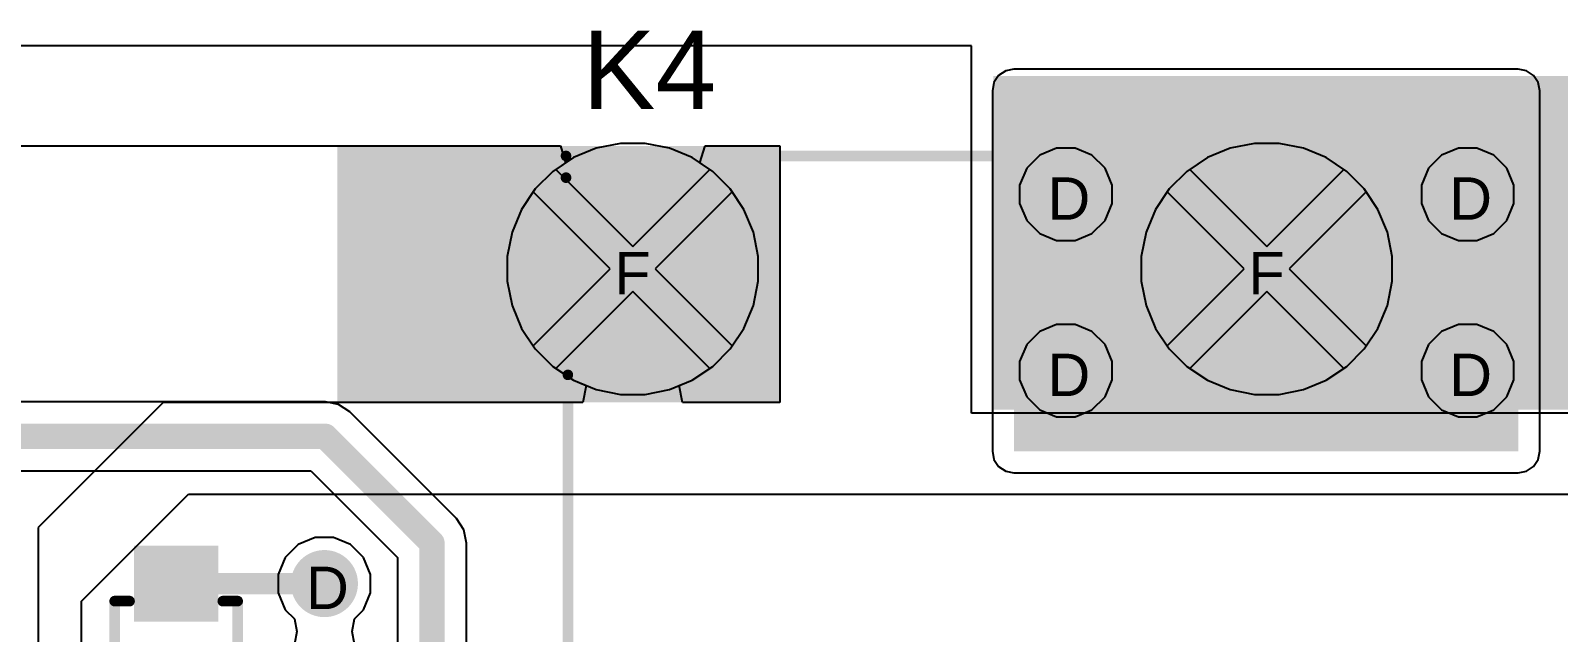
# Model space of a CAD drawing. Header units: inches. Extents: x 0 to 5401, y 0 to 5414.
# Drawn here: x 115.31 to 133.63, y 28.81 to 36.02 of the extents above; entities that cross this region are included whole.
import ezdxf

# ---------------------------------------------------------------- set-up
doc = ezdxf.new("R2010")
doc.units = ezdxf.units.IN
for name, color, linetype in [('Bottom Layer', 5, 'Continuous'), ('Bottom Solder', 6, 'Continuous'), ('Drill Drawing', 1, 'Continuous'), ('Layer 1', 16, 'Continuous'), ('Layer 2', 76, 'Continuous'), ('Multi-Layer', 9, 'Continuous'), ('Pad Holes', 156, 'Continuous'), ('Top Layer', 1, 'Continuous'), ('Top Overlay', 2, 'Continuous'), ('Top Paste', 8, 'Continuous'), ('Top Solder', 216, 'Continuous'), ('Via Holes', 16, 'Continuous')]:
    doc.layers.add(name, color=color, linetype=linetype)
doc.styles.add('Arial', font='', dxfattribs={"height": 0.2})
doc.styles.get('Arial').set_extended_font_data('Arial')

# ---------------------------------------------------------------- blocks, each defined once
blk = doc.blocks.new('HF33F_024_ZS3_175')
at = {"layer": 'Bottom Layer'}
h = blk.add_hatch(color=5, dxfattribs=at)
edge = h.paths.add_edge_path()
edge.add_arc((1.3, -3.81), 1.25, 0, 360)
h = blk.add_hatch(color=5, dxfattribs=at)
edge = h.paths.add_edge_path()
edge.add_arc((8.9, -3.81), 1.25, 0, 360)
at = {"layer": 'Bottom Solder'}
h = blk.add_hatch(color=6, dxfattribs=at)
edge = h.paths.add_edge_path()
edge.add_arc((1.3, -3.81), 1.301, 0, 360)
h = blk.add_hatch(color=6, dxfattribs=at)
edge = h.paths.add_edge_path()
edge.add_arc((8.9, -3.81), 1.301, 0, 360)
at = {"layer": 'Layer 1'}
h = blk.add_hatch(color=16, dxfattribs=at)
edge = h.paths.add_edge_path()
edge.add_arc((1.3, -3.81), 1.25, 0, 360)
h = blk.add_hatch(color=16, dxfattribs=at)
edge = h.paths.add_edge_path()
edge.add_arc((8.9, -3.81), 1.25, 0, 360)
at = {"layer": 'Layer 2'}
h = blk.add_hatch(color=76, dxfattribs=at)
edge = h.paths.add_edge_path()
edge.add_arc((1.3, -3.81), 1.25, 0, 360)
h = blk.add_hatch(color=76, dxfattribs=at)
edge = h.paths.add_edge_path()
edge.add_arc((8.9, -3.81), 1.25, 0, 360)
at = {"layer": 'Multi-Layer'}
h = blk.add_hatch(color=9, dxfattribs=at)
edge = h.paths.add_edge_path()
edge.add_arc((1.3, -3.81), 1.25, 0, 360)
h = blk.add_hatch(color=9, dxfattribs=at)
edge = h.paths.add_edge_path()
edge.add_arc((8.9, -3.81), 1.25, 0, 360)
at = {"layer": 'Pad Holes'}
h = blk.add_hatch(color=7, dxfattribs=at)
edge = h.paths.add_edge_path()
edge.add_arc((1.3, -3.81), 0.7, 0, 360)
h = blk.add_hatch(color=7, dxfattribs=at)
edge = h.paths.add_edge_path()
edge.add_arc((8.9, -3.81), 0.7, 0, 360)
at = {"layer": 'Top Layer'}
h = blk.add_hatch(color=1, dxfattribs=at)
edge = h.paths.add_edge_path()
edge.add_arc((1.3, -3.81), 1.25, 0, 360)
h = blk.add_hatch(color=1, dxfattribs=at)
edge = h.paths.add_edge_path()
edge.add_arc((8.9, -3.81), 1.25, 0, 360)
at = {"layer": 'Top Solder'}
h = blk.add_hatch(color=216, dxfattribs=at)
edge = h.paths.add_edge_path()
edge.add_arc((1.3, -3.81), 1.301, 0, 360)
h = blk.add_hatch(color=216, dxfattribs=at)
edge = h.paths.add_edge_path()
edge.add_arc((8.9, -3.81), 1.301, 0, 360)
at = {"layer": 'Top Overlay'}
for points in [[(9.677, 5.156, 0.127, 0.127, 0), (9.677, -2.54, 0.127, 0.127, 0)], [(9.7, -4.903, 0.127, 0.127, 0), (9.7, -5.163, 0.127, 0.127, 0)], [(9.7, -5.163, 0.127, 0.127, 0), (-10.897, -5.163, 0.127, 0.127, 0)]]:
    blk.add_lwpolyline(points, format="xyseb", dxfattribs=at)
for points in [[(9.646, -2.54, 0.0635, 0.0635, 1), (9.709, -2.54, 0.0635, 0.0635, 1)], [(9.668, -4.903, 0.0635, 0.0635, 1), (9.732, -4.903, 0.0635, 0.0635, 1)], [(9.668, -5.163, 0.0635, 0.0635, 1), (9.732, -5.163, 0.0635, 0.0635, 1)], [(9.668, -5.163, 0.0635, 0.0635, 1), (9.732, -5.163, 0.0635, 0.0635, 1)]]:
    blk.add_lwpolyline(points, format="xyseb", close=True, dxfattribs=at)
blk = doc.blocks.new('SOD_323_213')
at = {"layer": 'Top Layer'}
for points in [[(-0.75, -0.45), (-1.55, -0.45), (-1.55, 0.45), (-0.75, 0.45)], [(1.55, -0.45), (0.75, -0.45), (0.75, 0.45), (1.55, 0.45)]]:
    blk.add_hatch(color=1, dxfattribs=at).paths.add_polyline_path(points)
at = {"layer": 'Top Overlay'}
for points in [[(-2.005, 0.483), (-0.913, 0.483), (-0.913, 0.787), (-2.005, 0.787)], [(-2.005, -0.508), (-1.574, -0.508), (-1.574, 0.508), (-2.005, 0.508)], [(-2.005, -0.787), (-0.913, -0.787), (-0.913, -0.483), (-2.005, -0.483)]]:
    blk.add_hatch(color=2, dxfattribs=at).paths.add_polyline_path(points)
at = {"layer": 'Top Paste'}
for points in [[(-0.75, -0.45), (-1.55, -0.45), (-1.55, 0.45), (-0.75, 0.45)], [(1.55, -0.45), (0.75, -0.45), (0.75, 0.45), (1.55, 0.45)]]:
    blk.add_hatch(color=8, dxfattribs=at).paths.add_polyline_path(points)
at = {"layer": 'Top Solder'}
for points in [[(-0.695, -0.505), (-1.605, -0.505), (-1.605, 0.505), (-0.695, 0.505)], [(1.605, -0.505), (0.695, -0.505), (0.695, 0.505), (1.605, 0.505)]]:
    blk.add_hatch(color=216, dxfattribs=at).paths.add_polyline_path(points)
at = {"layer": 'Top Overlay'}
for points in [[(-0.914, 0.737, 0.127, 0.127, 0), (0.94, 0.737, 0.127, 0.127, 0)], [(0.94, 0.737, 0.127, 0.127, 0), (0.94, 0.559, 0.127, 0.127, 0)], [(0.94, -0.559, 0.127, 0.127, 0), (0.94, -0.737, 0.127, 0.127, 0)], [(-0.914, -0.737, 0.127, 0.127, 0), (0.94, -0.737, 0.127, 0.127, 0)]]:
    blk.add_lwpolyline(points, format="xyseb", dxfattribs=at)
for points in [[(-0.946, 0.737, 0.0635, 0.0635, 1), (-0.883, 0.737, 0.0635, 0.0635, 1)], [(0.908, 0.737, 0.0635, 0.0635, 1), (0.972, 0.737, 0.0635, 0.0635, 1)], [(0.908, 0.737, 0.0635, 0.0635, 1), (0.972, 0.737, 0.0635, 0.0635, 1)], [(0.908, 0.559, 0.0635, 0.0635, 1), (0.972, 0.559, 0.0635, 0.0635, 1)], [(0.908, -0.559, 0.0635, 0.0635, 1), (0.972, -0.559, 0.0635, 0.0635, 1)], [(-0.946, -0.737, 0.0635, 0.0635, 1), (-0.883, -0.737, 0.0635, 0.0635, 1)], [(0.908, -0.737, 0.0635, 0.0635, 1), (0.972, -0.737, 0.0635, 0.0635, 1)], [(0.908, -0.737, 0.0635, 0.0635, 1), (0.972, -0.737, 0.0635, 0.0635, 1)]]:
    blk.add_lwpolyline(points, format="xyseb", close=True, dxfattribs=at)

msp = doc.modelspace()

# ---------------------------------------------------------------- hatches: boundary and pattern name
at = {"layer": 'Bottom Layer'}
msp.add_hatch(color=5, dxfattribs=at).paths.add_polyline_path([(127.102, 30.981), (133.147, 30.981), (133.147, 35.299), (127.102, 35.299)])
h = msp.add_hatch(color=5, dxfattribs=at)
edge = h.paths.add_edge_path()
edge.add_arc((127.724, 34.059), 0.3, 0, 360)
h = msp.add_hatch(color=5, dxfattribs=at)
edge = h.paths.add_edge_path()
edge.add_arc((132.54, 34.059), 0.3, 0, 360)
h = msp.add_hatch(color=5, dxfattribs=at)
edge = h.paths.add_edge_path()
edge.add_arc((127.724, 31.947), 0.3, 0, 360)
h = msp.add_hatch(color=5, dxfattribs=at)
edge = h.paths.add_edge_path()
edge.add_arc((132.54, 31.947), 0.3, 0, 360)
h = msp.add_hatch(color=5, dxfattribs=at)
edge = h.paths.add_edge_path()
edge.add_arc((118.836, 29.395), 0.3, 0, 360)
at = {"layer": 'Bottom Solder'}
h = msp.add_hatch(color=6, dxfattribs=at)
edge = h.paths.add_edge_path()
edge.add_arc((127.724, 34.059), 0.402, 0, 360)
h = msp.add_hatch(color=6, dxfattribs=at)
edge = h.paths.add_edge_path()
edge.add_arc((132.54, 34.059), 0.402, 0, 360)
h = msp.add_hatch(color=6, dxfattribs=at)
edge = h.paths.add_edge_path()
edge.add_arc((127.724, 31.947), 0.402, 0, 360)
h = msp.add_hatch(color=6, dxfattribs=at)
edge = h.paths.add_edge_path()
edge.add_arc((132.54, 31.947), 0.402, 0, 360)
h = msp.add_hatch(color=6, dxfattribs=at)
edge = h.paths.add_edge_path()
edge.add_arc((118.836, 29.395), 0.402, 0, 360)
at = {"layer": 'Layer 1'}
h = msp.add_hatch(color=16, dxfattribs=at)
edge = h.paths.add_edge_path()
edge.add_arc((127.724, 34.059), 0.3, 0, 360)
h = msp.add_hatch(color=16, dxfattribs=at)
edge = h.paths.add_edge_path()
edge.add_arc((132.54, 34.059), 0.3, 0, 360)
h = msp.add_hatch(color=16, dxfattribs=at)
edge = h.paths.add_edge_path()
edge.add_arc((127.724, 31.947), 0.3, 0, 360)
h = msp.add_hatch(color=16, dxfattribs=at)
edge = h.paths.add_edge_path()
edge.add_arc((132.54, 31.947), 0.3, 0, 360)
h = msp.add_hatch(color=16, dxfattribs=at)
edge = h.paths.add_edge_path()
edge.add_arc((118.836, 29.395), 0.3, 0, 360)
at = {"layer": 'Layer 2'}
h = msp.add_hatch(color=76, dxfattribs=at)
edge = h.paths.add_edge_path()
edge.add_arc((127.724, 34.059), 0.3, 0, 360)
h = msp.add_hatch(color=76, dxfattribs=at)
edge = h.paths.add_edge_path()
edge.add_arc((132.54, 34.059), 0.3, 0, 360)
h = msp.add_hatch(color=76, dxfattribs=at)
edge = h.paths.add_edge_path()
edge.add_arc((127.724, 31.947), 0.3, 0, 360)
h = msp.add_hatch(color=76, dxfattribs=at)
edge = h.paths.add_edge_path()
edge.add_arc((132.54, 31.947), 0.3, 0, 360)
h = msp.add_hatch(color=76, dxfattribs=at)
edge = h.paths.add_edge_path()
edge.add_arc((118.836, 29.395), 0.3, 0, 360)
at = {"layer": 'Top Layer'}
for points in [[(126.853, 31.481), (134.463, 31.481), (134.463, 35.476), (126.853, 35.476)], [(118.989, 31.566), (124.295, 31.566), (124.295, 34.639), (118.989, 34.639)]]:
    msp.add_hatch(color=1, dxfattribs=at).paths.add_polyline_path(points)
h = msp.add_hatch(color=1, dxfattribs=at)
edge = h.paths.add_edge_path()
edge.add_arc((127.724, 34.059), 0.3, 0, 360)
h = msp.add_hatch(color=1, dxfattribs=at)
edge = h.paths.add_edge_path()
edge.add_arc((132.54, 34.059), 0.3, 0, 360)
h = msp.add_hatch(color=1, dxfattribs=at)
edge = h.paths.add_edge_path()
edge.add_arc((127.724, 31.947), 0.3, 0, 360)
h = msp.add_hatch(color=1, dxfattribs=at)
edge = h.paths.add_edge_path()
edge.add_arc((132.54, 31.947), 0.3, 0, 360)
h = msp.add_hatch(color=1, dxfattribs=at)
edge = h.paths.add_edge_path()
edge.add_arc((118.836, 29.395), 0.3, 0, 360)
at = {"layer": 'Top Solder'}
h = msp.add_hatch(color=216, dxfattribs=at)
edge = h.paths.add_edge_path()
edge.add_arc((127.724, 34.059), 0.402, 0, 360)
h = msp.add_hatch(color=216, dxfattribs=at)
edge = h.paths.add_edge_path()
edge.add_arc((132.54, 34.059), 0.402, 0, 360)
h = msp.add_hatch(color=216, dxfattribs=at)
edge = h.paths.add_edge_path()
edge.add_arc((127.724, 31.947), 0.402, 0, 360)
h = msp.add_hatch(color=216, dxfattribs=at)
edge = h.paths.add_edge_path()
edge.add_arc((132.54, 31.947), 0.402, 0, 360)
h = msp.add_hatch(color=216, dxfattribs=at)
edge = h.paths.add_edge_path()
edge.add_arc((118.836, 29.395), 0.402, 0, 360)
at = {"layer": 'Via Holes'}
h = msp.add_hatch(color=7, dxfattribs=at)
edge = h.paths.add_edge_path()
edge.add_arc((127.724, 34.059), 0.15, 0, 360)
h = msp.add_hatch(color=7, dxfattribs=at)
edge = h.paths.add_edge_path()
edge.add_arc((132.54, 34.059), 0.15, 0, 360)
h = msp.add_hatch(color=7, dxfattribs=at)
edge = h.paths.add_edge_path()
edge.add_arc((127.724, 31.947), 0.15, 0, 360)
h = msp.add_hatch(color=7, dxfattribs=at)
edge = h.paths.add_edge_path()
edge.add_arc((132.54, 31.947), 0.15, 0, 360)
h = msp.add_hatch(color=7, dxfattribs=at)
edge = h.paths.add_edge_path()
edge.add_arc((118.836, 29.395), 0.15, 0, 360)

# ---------------------------------------------------------------- linework, layer by layer
at = {"layer": 'Bottom Layer'}
for p, q in [((127.003, 35.539), (126.918, 35.483)), ((127.102, 35.558), (127.003, 35.539)), ((133.147, 35.558), (127.102, 35.558)), ((133.246, 35.539), (133.147, 35.558)), ((133.33, 35.483), (133.246, 35.539)), ((126.862, 35.399), (126.843, 35.299)), ((126.918, 35.483), (126.862, 35.399)), ((133.386, 35.399), (133.33, 35.483)), ((133.406, 35.299), (133.386, 35.399)), ((126.843, 35.299), (126.843, 30.981)), ((133.406, 30.981), (133.406, 35.299)), ((122.384, 34.67), (122.093, 34.612)), ((122.68, 34.67), (122.384, 34.67)), ((122.971, 34.612), (122.68, 34.67)), ((121.82, 34.499), (121.573, 34.334)), ((122.093, 34.612), (121.82, 34.499)), ((123.244, 34.499), (122.971, 34.612)), ((123.491, 34.334), (123.244, 34.499)), ((121.573, 34.334), (121.364, 34.125)), ((123.7, 34.125), (123.491, 34.334)), ((121.364, 34.125), (121.199, 33.878)), ((123.865, 33.878), (123.7, 34.125)), ((121.199, 33.878), (121.086, 33.605)), ((123.978, 33.605), (123.865, 33.878)), ((121.086, 33.605), (121.028, 33.314)), ((124.036, 33.314), (123.978, 33.605)), ((121.028, 33.314), (121.028, 33.018)), ((124.036, 33.018), (124.036, 33.314)), ((121.028, 33.018), (121.086, 32.727)), ((123.978, 32.727), (124.036, 33.018)), ((121.086, 32.727), (121.199, 32.453)), ((123.865, 32.453), (123.978, 32.727)), ((121.199, 32.453), (121.364, 32.207)), ((123.7, 32.207), (123.865, 32.453)), ((121.364, 32.207), (121.573, 31.998)), ((123.491, 31.998), (123.7, 32.207)), ((121.573, 31.998), (121.82, 31.833)), ((123.244, 31.833), (123.491, 31.998)), ((121.82, 31.833), (122.093, 31.72)), ((122.093, 31.72), (122.384, 31.662)), ((122.68, 31.662), (122.971, 31.72)), ((122.971, 31.72), (123.244, 31.833)), ((118.847, 31.574), (111.037, 31.574)), ((119.005, 31.542), (118.847, 31.574)), ((119.14, 31.452), (119.005, 31.542)), ((122.384, 31.662), (122.68, 31.662)), ((120.418, 30.174), (119.14, 31.452)), ((126.843, 30.981), (126.862, 30.882)), ((133.386, 30.882), (133.406, 30.981)), ((126.862, 30.882), (126.918, 30.798)), ((126.918, 30.798), (127.003, 30.742)), ((133.246, 30.742), (133.33, 30.798)), ((133.33, 30.798), (133.386, 30.882)), ((111.037, 30.745), (118.675, 30.745)), ((118.675, 30.745), (119.711, 29.709)), ((127.003, 30.742), (127.102, 30.722)), ((127.102, 30.722), (133.147, 30.722)), ((133.147, 30.722), (133.246, 30.742)), ((120.508, 30.039), (120.418, 30.174)), ((120.539, 29.881), (120.508, 30.039)), ((120.539, 18.38), (120.539, 29.881)), ((119.711, 29.709), (119.711, 18.552))]:
    msp.add_line(p, q, dxfattribs=at)
for points in [[(110.668, 31.159, 0.305, 0.305, 0), (118.847, 31.159, 0.305, 0.305, 0)], [(118.847, 31.159, 0.305, 0.305, 0), (120.125, 29.881, 0.305, 0.305, 0)], [(120.125, 18.38, 0.305, 0.305, 0), (120.125, 29.881, 0.305, 0.305, 0)]]:
    msp.add_lwpolyline(points, format="xyseb", dxfattribs=at)
for points in [[(118.77, 31.159, 0.152, 0.152, 1), (118.923, 31.159, 0.152, 0.152, 1)], [(118.77, 31.159, 0.152, 0.152, 1), (118.923, 31.159, 0.152, 0.152, 1)], [(120.049, 29.881, 0.152, 0.152, 1), (120.201, 29.881, 0.152, 0.152, 1)], [(120.049, 29.881, 0.152, 0.152, 1), (120.201, 29.881, 0.152, 0.152, 1)]]:
    msp.add_lwpolyline(points, format="xyseb", close=True, dxfattribs=at)
at = {"layer": 'Layer 1'}
for p, q in [((122.384, 34.67), (122.093, 34.612)), ((122.68, 34.67), (122.384, 34.67)), ((122.971, 34.612), (122.68, 34.67)), ((129.984, 34.67), (129.693, 34.612)), ((130.28, 34.67), (129.984, 34.67)), ((130.571, 34.612), (130.28, 34.67)), ((121.82, 34.499), (121.573, 34.334)), ((122.093, 34.612), (121.82, 34.499)), ((123.244, 34.499), (122.971, 34.612)), ((123.491, 34.334), (123.244, 34.499)), ((127.41, 34.529), (127.254, 34.373)), ((127.613, 34.613), (127.41, 34.529)), ((127.834, 34.613), (127.613, 34.613)), ((128.037, 34.529), (127.834, 34.613)), ((128.193, 34.373), (128.037, 34.529)), ((129.42, 34.499), (129.173, 34.334)), ((129.693, 34.612), (129.42, 34.499)), ((130.844, 34.499), (130.571, 34.612)), ((131.091, 34.334), (130.844, 34.499)), ((132.227, 34.529), (132.071, 34.373)), ((132.43, 34.613), (132.227, 34.529)), ((132.651, 34.613), (132.43, 34.613)), ((132.854, 34.529), (132.651, 34.613)), ((133.01, 34.373), (132.854, 34.529)), ((121.573, 34.334), (121.364, 34.125)), ((123.7, 34.125), (123.491, 34.334)), ((127.254, 34.373), (127.17, 34.169)), ((128.278, 34.169), (128.193, 34.373)), ((129.173, 34.334), (128.964, 34.125)), ((131.3, 34.125), (131.091, 34.334)), ((132.071, 34.373), (131.986, 34.169)), ((133.094, 34.169), (133.01, 34.373)), ((121.364, 34.125), (121.199, 33.878)), ((123.865, 33.878), (123.7, 34.125)), ((127.17, 34.169), (127.17, 33.949)), ((128.278, 33.949), (128.278, 34.169)), ((128.964, 34.125), (128.799, 33.878)), ((131.465, 33.878), (131.3, 34.125)), ((131.986, 34.169), (131.986, 33.949)), ((133.094, 33.949), (133.094, 34.169)), ((127.17, 33.949), (127.254, 33.745)), ((128.193, 33.745), (128.278, 33.949)), ((131.986, 33.949), (132.071, 33.745)), ((133.01, 33.745), (133.094, 33.949)), ((121.199, 33.878), (121.086, 33.605)), ((123.978, 33.605), (123.865, 33.878)), ((127.254, 33.745), (127.41, 33.59)), ((128.037, 33.59), (128.193, 33.745)), ((128.799, 33.878), (128.686, 33.605)), ((131.578, 33.605), (131.465, 33.878)), ((132.071, 33.745), (132.227, 33.59)), ((132.854, 33.59), (133.01, 33.745)), ((121.086, 33.605), (121.028, 33.314)), ((124.036, 33.314), (123.978, 33.605)), ((127.41, 33.59), (127.613, 33.505)), ((127.834, 33.505), (128.037, 33.59)), ((128.686, 33.605), (128.628, 33.314)), ((131.636, 33.314), (131.578, 33.605)), ((132.227, 33.59), (132.43, 33.505)), ((132.651, 33.505), (132.854, 33.59)), ((127.613, 33.505), (127.834, 33.505)), ((132.43, 33.505), (132.651, 33.505)), ((121.028, 33.314), (121.028, 33.018)), ((124.036, 33.018), (124.036, 33.314)), ((128.628, 33.314), (128.628, 33.018)), ((131.636, 33.018), (131.636, 33.314)), ((121.028, 33.018), (121.086, 32.727)), ((123.978, 32.727), (124.036, 33.018)), ((128.628, 33.018), (128.686, 32.727)), ((131.578, 32.727), (131.636, 33.018)), ((121.086, 32.727), (121.199, 32.453)), ((123.865, 32.453), (123.978, 32.727)), ((128.686, 32.727), (128.799, 32.453)), ((131.465, 32.453), (131.578, 32.727)), ((121.199, 32.453), (121.364, 32.207)), ((123.7, 32.207), (123.865, 32.453)), ((127.613, 32.501), (127.41, 32.416)), ((127.834, 32.501), (127.613, 32.501)), ((128.037, 32.416), (127.834, 32.501)), ((128.799, 32.453), (128.964, 32.207)), ((131.3, 32.207), (131.465, 32.453)), ((132.43, 32.501), (132.227, 32.416)), ((132.651, 32.501), (132.43, 32.501)), ((132.854, 32.416), (132.651, 32.501)), ((127.254, 32.26), (127.17, 32.057)), ((127.41, 32.416), (127.254, 32.26)), ((128.193, 32.26), (128.037, 32.416)), ((128.278, 32.057), (128.193, 32.26)), ((132.071, 32.26), (131.986, 32.057)), ((132.227, 32.416), (132.071, 32.26)), ((133.01, 32.26), (132.854, 32.416)), ((133.094, 32.057), (133.01, 32.26)), ((121.364, 32.207), (121.573, 31.998)), ((123.491, 31.998), (123.7, 32.207)), ((127.17, 32.057), (127.17, 31.836)), ((128.278, 31.836), (128.278, 32.057)), ((128.964, 32.207), (129.173, 31.998)), ((131.091, 31.998), (131.3, 32.207)), ((131.986, 32.057), (131.986, 31.836)), ((133.094, 31.836), (133.094, 32.057)), ((121.573, 31.998), (121.82, 31.833)), ((123.244, 31.833), (123.491, 31.998)), ((129.173, 31.998), (129.42, 31.833)), ((130.844, 31.833), (131.091, 31.998)), ((121.82, 31.833), (122.093, 31.72)), ((122.093, 31.72), (122.384, 31.662)), ((122.68, 31.662), (122.971, 31.72)), ((122.971, 31.72), (123.244, 31.833)), ((127.17, 31.836), (127.254, 31.633)), ((128.193, 31.633), (128.278, 31.836)), ((129.42, 31.833), (129.693, 31.72)), ((129.693, 31.72), (129.984, 31.662)), ((130.28, 31.662), (130.571, 31.72)), ((130.571, 31.72), (130.844, 31.833)), ((131.986, 31.836), (132.071, 31.633)), ((133.01, 31.633), (133.094, 31.836)), ((122.384, 31.662), (122.68, 31.662)), ((127.254, 31.633), (127.41, 31.477)), ((128.037, 31.477), (128.193, 31.633)), ((129.984, 31.662), (130.28, 31.662)), ((132.071, 31.633), (132.227, 31.477)), ((132.854, 31.477), (133.01, 31.633)), ((127.41, 31.477), (127.613, 31.393)), ((127.613, 31.393), (127.834, 31.393)), ((127.834, 31.393), (128.037, 31.477)), ((132.227, 31.477), (132.43, 31.393)), ((132.43, 31.393), (132.651, 31.393)), ((132.651, 31.393), (132.854, 31.477))]:
    msp.add_line(p, q, dxfattribs=at)
at = {"layer": 'Layer 2'}
for p, q in [((122.384, 34.67), (122.093, 34.612)), ((122.68, 34.67), (122.384, 34.67)), ((122.971, 34.612), (122.68, 34.67)), ((129.984, 34.67), (129.693, 34.612)), ((130.28, 34.67), (129.984, 34.67)), ((130.571, 34.612), (130.28, 34.67)), ((121.82, 34.499), (121.573, 34.334)), ((122.093, 34.612), (121.82, 34.499)), ((123.244, 34.499), (122.971, 34.612)), ((123.491, 34.334), (123.244, 34.499)), ((127.41, 34.529), (127.254, 34.373)), ((127.613, 34.613), (127.41, 34.529)), ((127.834, 34.613), (127.613, 34.613)), ((128.037, 34.529), (127.834, 34.613)), ((128.193, 34.373), (128.037, 34.529)), ((129.42, 34.499), (129.173, 34.334)), ((129.693, 34.612), (129.42, 34.499)), ((130.844, 34.499), (130.571, 34.612)), ((131.091, 34.334), (130.844, 34.499)), ((132.227, 34.529), (132.071, 34.373)), ((132.43, 34.613), (132.227, 34.529)), ((132.651, 34.613), (132.43, 34.613)), ((132.854, 34.529), (132.651, 34.613)), ((133.01, 34.373), (132.854, 34.529)), ((121.573, 34.334), (121.364, 34.125)), ((123.7, 34.125), (123.491, 34.334)), ((127.254, 34.373), (127.17, 34.169)), ((128.278, 34.169), (128.193, 34.373)), ((129.173, 34.334), (128.964, 34.125)), ((131.3, 34.125), (131.091, 34.334)), ((132.071, 34.373), (131.986, 34.169)), ((133.094, 34.169), (133.01, 34.373)), ((121.364, 34.125), (121.199, 33.878)), ((123.865, 33.878), (123.7, 34.125)), ((127.17, 34.169), (127.17, 33.949)), ((128.278, 33.949), (128.278, 34.169)), ((128.964, 34.125), (128.799, 33.878)), ((131.465, 33.878), (131.3, 34.125)), ((131.986, 34.169), (131.986, 33.949)), ((133.094, 33.949), (133.094, 34.169)), ((127.17, 33.949), (127.254, 33.745)), ((128.193, 33.745), (128.278, 33.949)), ((131.986, 33.949), (132.071, 33.745)), ((133.01, 33.745), (133.094, 33.949)), ((121.199, 33.878), (121.086, 33.605)), ((123.978, 33.605), (123.865, 33.878)), ((127.254, 33.745), (127.41, 33.59)), ((128.037, 33.59), (128.193, 33.745)), ((128.799, 33.878), (128.686, 33.605)), ((131.578, 33.605), (131.465, 33.878)), ((132.071, 33.745), (132.227, 33.59)), ((132.854, 33.59), (133.01, 33.745)), ((121.086, 33.605), (121.028, 33.314)), ((124.036, 33.314), (123.978, 33.605)), ((127.41, 33.59), (127.613, 33.505)), ((127.834, 33.505), (128.037, 33.59)), ((128.686, 33.605), (128.628, 33.314)), ((131.636, 33.314), (131.578, 33.605)), ((132.227, 33.59), (132.43, 33.505)), ((132.651, 33.505), (132.854, 33.59)), ((127.613, 33.505), (127.834, 33.505)), ((132.43, 33.505), (132.651, 33.505)), ((121.028, 33.314), (121.028, 33.018)), ((124.036, 33.018), (124.036, 33.314)), ((128.628, 33.314), (128.628, 33.018)), ((131.636, 33.018), (131.636, 33.314)), ((121.028, 33.018), (121.086, 32.727)), ((123.978, 32.727), (124.036, 33.018)), ((128.628, 33.018), (128.686, 32.727)), ((131.578, 32.727), (131.636, 33.018)), ((121.086, 32.727), (121.199, 32.453)), ((123.865, 32.453), (123.978, 32.727)), ((128.686, 32.727), (128.799, 32.453)), ((131.465, 32.453), (131.578, 32.727)), ((121.199, 32.453), (121.364, 32.207)), ((123.7, 32.207), (123.865, 32.453)), ((127.613, 32.501), (127.41, 32.416)), ((127.834, 32.501), (127.613, 32.501)), ((128.037, 32.416), (127.834, 32.501)), ((128.799, 32.453), (128.964, 32.207)), ((131.3, 32.207), (131.465, 32.453)), ((132.43, 32.501), (132.227, 32.416)), ((132.651, 32.501), (132.43, 32.501)), ((132.854, 32.416), (132.651, 32.501)), ((127.254, 32.26), (127.17, 32.057)), ((127.41, 32.416), (127.254, 32.26)), ((128.193, 32.26), (128.037, 32.416)), ((128.278, 32.057), (128.193, 32.26)), ((132.071, 32.26), (131.986, 32.057)), ((132.227, 32.416), (132.071, 32.26)), ((133.01, 32.26), (132.854, 32.416)), ((133.094, 32.057), (133.01, 32.26)), ((121.364, 32.207), (121.573, 31.998)), ((123.491, 31.998), (123.7, 32.207)), ((127.17, 32.057), (127.17, 31.836)), ((128.278, 31.836), (128.278, 32.057)), ((128.964, 32.207), (129.173, 31.998)), ((131.091, 31.998), (131.3, 32.207)), ((131.986, 32.057), (131.986, 31.836)), ((133.094, 31.836), (133.094, 32.057)), ((121.573, 31.998), (121.82, 31.833)), ((123.244, 31.833), (123.491, 31.998)), ((129.173, 31.998), (129.42, 31.833)), ((130.844, 31.833), (131.091, 31.998)), ((121.82, 31.833), (122.093, 31.72)), ((122.093, 31.72), (122.384, 31.662)), ((122.68, 31.662), (122.971, 31.72)), ((122.971, 31.72), (123.244, 31.833)), ((127.17, 31.836), (127.254, 31.633)), ((128.193, 31.633), (128.278, 31.836)), ((129.42, 31.833), (129.693, 31.72)), ((129.693, 31.72), (129.984, 31.662)), ((130.28, 31.662), (130.571, 31.72)), ((130.571, 31.72), (130.844, 31.833)), ((131.986, 31.836), (132.071, 31.633)), ((133.01, 31.633), (133.094, 31.836)), ((122.384, 31.662), (122.68, 31.662)), ((127.254, 31.633), (127.41, 31.477)), ((128.037, 31.477), (128.193, 31.633)), ((129.984, 31.662), (130.28, 31.662)), ((132.071, 31.633), (132.227, 31.477)), ((132.854, 31.477), (133.01, 31.633)), ((127.41, 31.477), (127.613, 31.393)), ((127.613, 31.393), (127.834, 31.393)), ((127.834, 31.393), (128.037, 31.477)), ((132.227, 31.477), (132.43, 31.393)), ((132.43, 31.393), (132.651, 31.393)), ((132.651, 31.393), (132.854, 31.477)), ((118.522, 29.865), (118.366, 29.709)), ((118.726, 29.949), (118.522, 29.865)), ((118.946, 29.949), (118.726, 29.949)), ((119.15, 29.865), (118.946, 29.949)), ((119.306, 29.709), (119.15, 29.865)), ((118.366, 29.709), (118.282, 29.505)), ((119.39, 29.505), (119.306, 29.709)), ((118.282, 29.505), (118.282, 29.285)), ((119.39, 29.285), (119.39, 29.505)), ((118.282, 29.285), (118.366, 29.081)), ((119.306, 29.081), (119.39, 29.285)), ((118.366, 29.081), (118.477, 28.971)), ((118.477, 28.971), (118.504, 28.82)), ((119.169, 28.82), (119.195, 28.971)), ((119.195, 28.971), (119.306, 29.081)), ((118.504, 28.82), (118.477, 28.669)), ((119.195, 28.669), (119.169, 28.82))]:
    msp.add_line(p, q, dxfattribs=at)
at = {"layer": 'Top Layer'}
for p, q in [((126.594, 35.839), (108.052, 35.839)), ((126.594, 31.439), (126.594, 35.839)), ((114.728, 34.639), (121.664, 34.639)), ((121.664, 34.639), (121.726, 34.436)), ((123.338, 34.436), (123.4, 34.639)), ((123.4, 34.639), (124.295, 34.639)), ((124.295, 34.639), (124.295, 31.566)), ((129.984, 34.67), (129.693, 34.612)), ((130.28, 34.67), (129.984, 34.67)), ((130.571, 34.612), (130.28, 34.67)), ((121.726, 34.436), (121.609, 34.358)), ((123.455, 34.358), (123.338, 34.436)), ((129.42, 34.499), (129.209, 34.358)), ((129.693, 34.612), (129.42, 34.499)), ((130.844, 34.499), (130.571, 34.612)), ((131.055, 34.358), (130.844, 34.499)), ((121.609, 34.358), (122.532, 33.435)), ((122.532, 33.435), (123.455, 34.358)), ((129.209, 34.358), (130.132, 33.435)), ((130.132, 33.435), (131.055, 34.358)), ((121.34, 34.089), (121.199, 33.878)), ((122.263, 33.166), (121.34, 34.089)), ((123.724, 34.089), (122.801, 33.166)), ((123.865, 33.878), (123.724, 34.089)), ((128.94, 34.089), (128.799, 33.878)), ((129.863, 33.166), (128.94, 34.089)), ((131.324, 34.089), (130.401, 33.166)), ((131.465, 33.878), (131.324, 34.089)), ((121.199, 33.878), (121.086, 33.605)), ((123.978, 33.605), (123.865, 33.878)), ((128.799, 33.878), (128.686, 33.605)), ((131.578, 33.605), (131.465, 33.878)), ((121.086, 33.605), (121.028, 33.314)), ((124.036, 33.314), (123.978, 33.605)), ((128.686, 33.605), (128.628, 33.314)), ((131.636, 33.314), (131.578, 33.605)), ((121.028, 33.314), (121.028, 33.018)), ((121.34, 32.243), (122.263, 33.166)), ((122.801, 33.166), (123.724, 32.243)), ((124.036, 33.018), (124.036, 33.314)), ((128.628, 33.314), (128.628, 33.018)), ((128.94, 32.243), (129.863, 33.166)), ((130.401, 33.166), (131.324, 32.243)), ((131.636, 33.018), (131.636, 33.314)), ((121.028, 33.018), (121.086, 32.727)), ((123.978, 32.727), (124.036, 33.018)), ((128.628, 33.018), (128.686, 32.727)), ((131.578, 32.727), (131.636, 33.018)), ((122.532, 32.896), (121.609, 31.974)), ((123.455, 31.974), (122.532, 32.896)), ((130.132, 32.896), (129.209, 31.974)), ((131.055, 31.974), (130.132, 32.896)), ((121.086, 32.727), (121.199, 32.453)), ((123.865, 32.453), (123.978, 32.727)), ((128.686, 32.727), (128.799, 32.453)), ((131.465, 32.453), (131.578, 32.727)), ((121.199, 32.453), (121.34, 32.243)), ((123.724, 32.243), (123.865, 32.453)), ((128.799, 32.453), (128.94, 32.243)), ((131.324, 32.243), (131.465, 32.453)), ((121.609, 31.974), (121.82, 31.833)), ((123.244, 31.833), (123.455, 31.974)), ((129.209, 31.974), (129.42, 31.833)), ((130.844, 31.833), (131.055, 31.974)), ((121.82, 31.833), (121.975, 31.769)), ((121.975, 31.769), (121.934, 31.566)), ((123.09, 31.769), (123.244, 31.833)), ((123.13, 31.566), (123.09, 31.769)), ((129.42, 31.833), (129.693, 31.72)), ((129.693, 31.72), (129.984, 31.662)), ((130.28, 31.662), (130.571, 31.72)), ((130.571, 31.72), (130.844, 31.833)), ((116.903, 31.566), (115.405, 30.067)), ((121.934, 31.566), (116.903, 31.566)), ((124.295, 31.566), (123.13, 31.566)), ((129.984, 31.662), (130.28, 31.662)), ((144.221, 31.439), (126.594, 31.439)), ((115.923, 29.185), (117.205, 30.467)), ((117.205, 30.467), (142.77, 30.467)), ((115.405, 30.067), (115.405, 19.752)), ((115.923, 19.967), (115.923, 29.185))]:
    msp.add_line(p, q, dxfattribs=at)
msp.add_lwpolyline([(117.059, 29.395, 0.254, 0.254, 0), (118.836, 29.395, 0.254, 0.254, 0)], format="xyseb", dxfattribs=at)
for points in [[(116.995, 29.395, 0.127, 0.127, 1), (117.122, 29.395, 0.127, 0.127, 1)], [(118.773, 29.395, 0.127, 0.127, 1), (118.9, 29.395, 0.127, 0.127, 1)]]:
    msp.add_lwpolyline(points, format="xyseb", close=True, dxfattribs=at)

# ---------------------------------------------------------------- block references
for name, p, rotation in [('HF33F_024_ZS3_175', (131.432, 29.356), 180), ('SOD_323_213', (117.059, 28.245), 90)]:
    msp.add_blockref(name, p, dxfattribs=dict(rotation=rotation))

# ---------------------------------------------------------------- texts
at = {"layer": 'Drill Drawing', "style": 'Arial'}
for s, p in [('D', (127.504, 33.755)), ('D', (132.32, 33.755)), ('F', (122.312, 32.861)), ('F', (129.912, 32.861)), ('D', (127.504, 31.642)), ('D', (132.32, 31.642)), ('D', (118.616, 29.09))]:
    msp.add_text(s, height=0.508, dxfattribs=at).set_placement(p)
at = {"layer": 'Top Overlay', "style": 'Arial'}
msp.add_text('K4', height=0.9398, dxfattribs=at).set_placement((121.927, 35.082))

doc.saveas('drawing.dxf')
